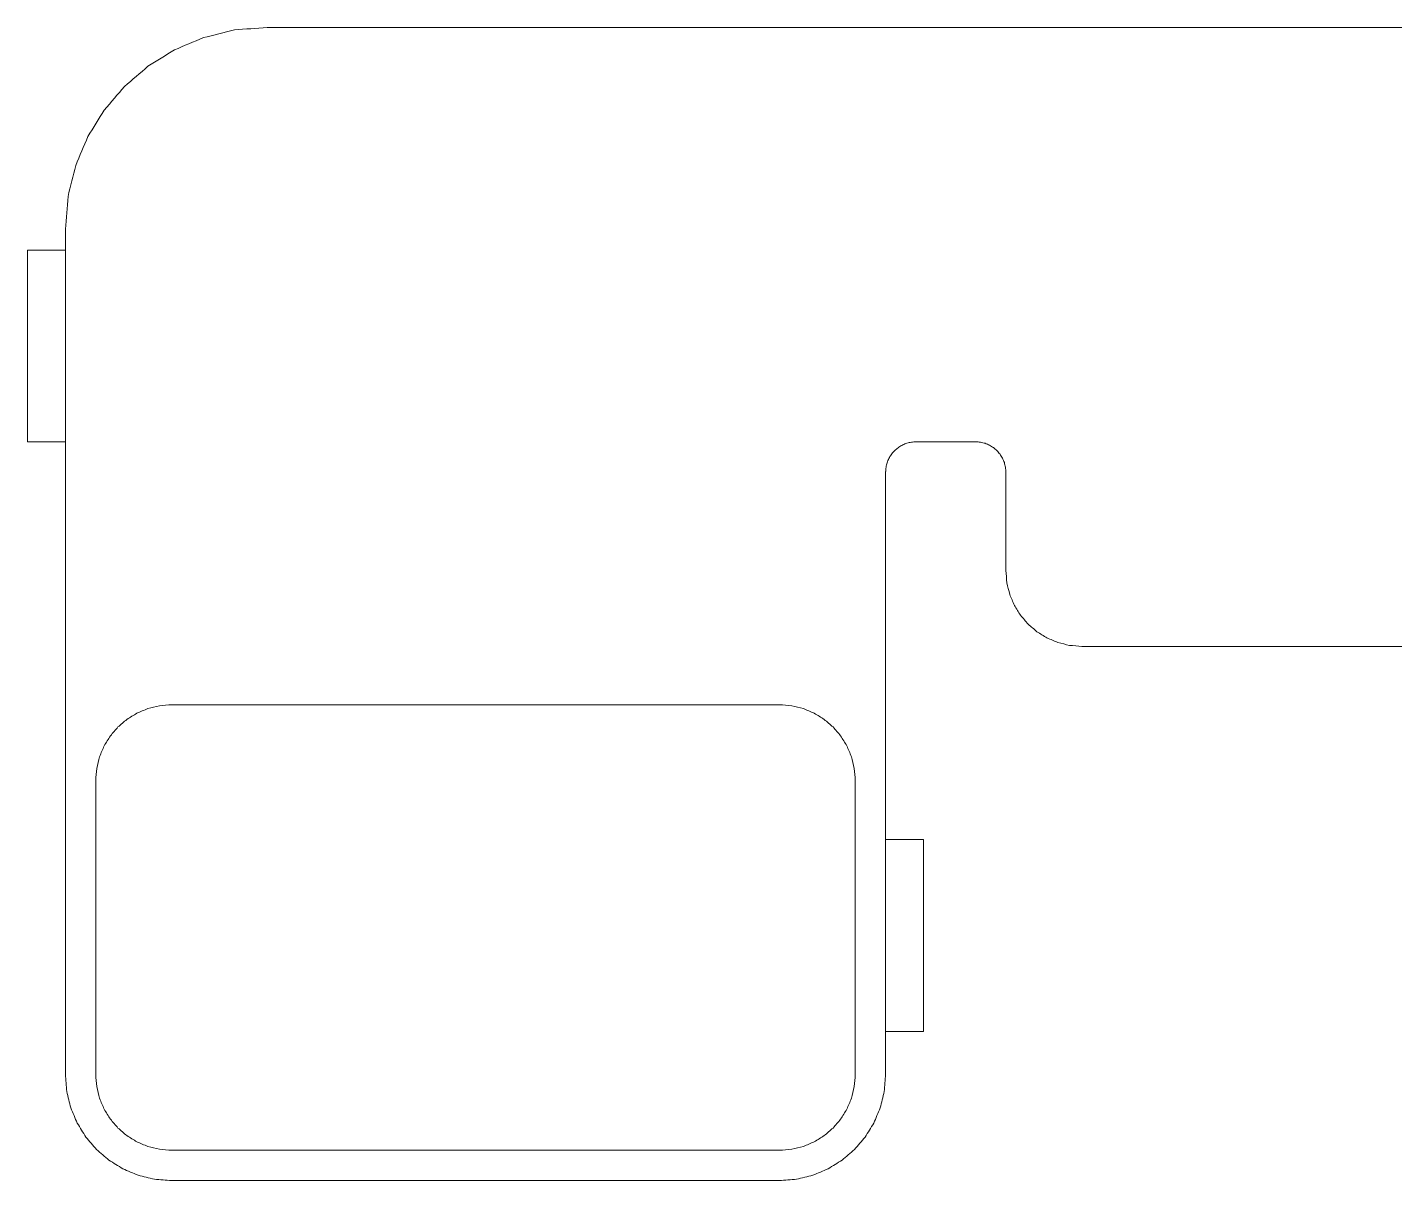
# Model space of a CAD drawing. Header units: millimetres. Extents: x 1863 to 2194, y 977 to 1295.
# Drawn here: x 2074.59 to 2083.59, y 1163.88 to 1171.47 of the extents above; entities that cross this region are included whole.
import ezdxf

# ---------------------------------------------------------------- set-up
doc = ezdxf.new("R2010")
doc.units = ezdxf.units.MM
doc.layers.add('2', color=7, linetype='Continuous', true_color=0xffffff)

msp = doc.modelspace()

# ---------------------------------------------------------------- linework, layer by layer
at = {"layer": '2', "color": 35, "linetype": 'Continuous', "lineweight": 18}
for p, q in [((2074.5934, 1170.0012), (2074.8438, 1170.0012)), ((2074.5934, 1168.7389), (2074.5934, 1170.0012)), ((2074.8438, 1168.7389), (2074.5934, 1168.7389)), ((2080.4934, 1166.1208), (2080.2434, 1166.1208)), ((2080.4934, 1164.8586), (2080.4934, 1166.1208)), ((2080.2434, 1164.8586), (2080.4934, 1164.8586))]:
    msp.add_line(p, q, dxfattribs=at)
for points, degree in [([(2075.7522, 1171.3992), (2075.6886, 1171.3723), (2075.6251, 1171.3455), (2075.5616, 1171.3186)], 3), ([(2075.9566, 1171.4496), (2075.8884, 1171.4328), (2075.8203, 1171.416), (2075.7522, 1171.3992)], 3), ([(2076.172, 1171.467), (2076.1002, 1171.4612), (2076.0284, 1171.4554), (2075.9566, 1171.4496)], 3), ([(2099.1614, 1171.467), (2076.172, 1171.467)], 1), ([(2075.5616, 1171.3186), (2075.5036, 1171.2826), (2075.4456, 1171.2466), (2075.3876, 1171.2105)], 3), ([(2075.3876, 1171.2105), (2075.336, 1171.1663), (2075.2844, 1171.122), (2075.2328, 1171.0777)], 3), ([(2075.2328, 1171.0777), (2075.1886, 1171.0261), (2075.1443, 1170.9745), (2075.1001, 1170.9228)], 3), ([(2075.1001, 1170.9228), (2075.0641, 1170.8648), (2075.0281, 1170.8068), (2074.9921, 1170.7487)], 3), ([(2074.9921, 1170.7487), (2074.9652, 1170.6851), (2074.9384, 1170.6216), (2074.9115, 1170.558)], 3), ([(2074.9115, 1170.558), (2074.8948, 1170.4899), (2074.878, 1170.4217), (2074.8612, 1170.3535)], 3), ([(2074.8612, 1170.3535), (2074.8554, 1170.2817), (2074.8496, 1170.2098), (2074.8438, 1170.138)], 3), ([(2074.8438, 1170.138), (2074.8438, 1164.5763)], 1), ([(2080.3082, 1168.6867), (2080.3158, 1168.6927), (2080.3235, 1168.6987), (2080.3311, 1168.7047)], 3), ([(2080.3311, 1168.7047), (2080.3395, 1168.7096), (2080.348, 1168.7145), (2080.3564, 1168.7194)], 3), ([(2080.3564, 1168.7194), (2080.3656, 1168.723), (2080.3747, 1168.7266), (2080.3839, 1168.7302)], 3), ([(2080.3839, 1168.7302), (2080.3936, 1168.7325), (2080.4033, 1168.7347), (2080.4131, 1168.737)], 3), ([(2080.4131, 1168.737), (2080.4233, 1168.7378), (2080.4334, 1168.7385), (2080.4436, 1168.7393)], 3), ([(2080.4436, 1168.7393), (2080.8359, 1168.7393)], 1), ([(2080.8359, 1168.7393), (2080.8467, 1168.7384), (2080.8574, 1168.7376), (2080.8682, 1168.7367)], 3), ([(2080.8682, 1168.7367), (2080.8784, 1168.7342), (2080.8886, 1168.7316), (2080.8988, 1168.7291)], 3), ([(2080.8988, 1168.7291), (2080.9083, 1168.7251), (2080.9178, 1168.721), (2080.9273, 1168.717)], 3), ([(2080.9273, 1168.717), (2080.936, 1168.7116), (2080.9447, 1168.7061), (2080.9534, 1168.7007)], 3), ([(2080.9534, 1168.7007), (2080.9612, 1168.694), (2080.9689, 1168.6874), (2080.9766, 1168.6807)], 3), ([(2080.2491, 1168.5866), (2080.2522, 1168.5961), (2080.2552, 1168.6056), (2080.2583, 1168.6151)], 3), ([(2080.2583, 1168.6151), (2080.2627, 1168.6239), (2080.2671, 1168.6327), (2080.2715, 1168.6415)], 3), ([(2080.2715, 1168.6415), (2080.277, 1168.6495), (2080.2826, 1168.6575), (2080.2882, 1168.6655)], 3), ([(2080.2882, 1168.6655), (2080.2949, 1168.6725), (2080.3016, 1168.6796), (2080.3082, 1168.6867)], 3), ([(2080.9766, 1168.6807), (2080.9833, 1168.673), (2080.9899, 1168.6652), (2080.9966, 1168.6574)], 3), ([(2080.9966, 1168.6574), (2081.002, 1168.6487), (2081.0074, 1168.64), (2081.0128, 1168.6312)], 3), ([(2081.0128, 1168.6312), (2081.0168, 1168.6217), (2081.0208, 1168.6121), (2081.0249, 1168.6025)], 3), ([(2081.0249, 1168.6025), (2081.0274, 1168.5923), (2081.0299, 1168.5821), (2081.0324, 1168.5718)], 3), ([(2080.2434, 1168.5369), (2080.2442, 1168.5564)], 1), ([(2080.2434, 1164.5763), (2080.2434, 1168.5369)], 1), ([(2080.2442, 1168.5564), (2080.2458, 1168.5664), (2080.2475, 1168.5765), (2080.2491, 1168.5866)], 3), ([(2081.0324, 1168.5718), (2081.0333, 1168.561), (2081.0342, 1168.5502), (2081.035, 1168.5394)], 3), ([(2081.035, 1168.5394), (2081.035, 1167.8923)], 1), ([(2081.035, 1167.8923), (2081.0372, 1167.8652), (2081.0394, 1167.8382), (2081.0416, 1167.8112)], 3), ([(2081.0416, 1167.8112), (2081.0479, 1167.7856), (2081.0542, 1167.7599), (2081.0605, 1167.7343)], 3), ([(2081.0605, 1167.7343), (2081.0707, 1167.7104), (2081.0808, 1167.6865), (2081.0909, 1167.6626)], 3), ([(2081.0909, 1167.6626), (2081.1044, 1167.6408), (2081.118, 1167.6189), (2081.1316, 1167.5971)], 3), ([(2081.1316, 1167.5971), (2081.1482, 1167.5777), (2081.1649, 1167.5583), (2081.1816, 1167.5389)], 3), ([(2081.1816, 1167.5389), (2081.201, 1167.5222), (2081.2204, 1167.5056), (2081.2398, 1167.4889)], 3), ([(2081.2398, 1167.4889), (2081.2617, 1167.4754), (2081.2835, 1167.4618), (2081.3054, 1167.4483)], 3), ([(2081.3054, 1167.4483), (2081.3293, 1167.4382), (2081.3532, 1167.4281), (2081.3771, 1167.418)], 3), ([(2081.3771, 1167.418), (2081.4028, 1167.4117), (2081.4284, 1167.4054), (2081.454, 1167.3991)], 3), ([(2081.454, 1167.3991), (2081.4811, 1167.3969), (2081.5081, 1167.3947), (2081.5351, 1167.3925)], 3), ([(2081.5351, 1167.3925), (2156.3145, 1167.3925)], 1), ([(2075.386, 1166.983), (2075.362, 1166.9729), (2075.3381, 1166.9628), (2075.3141, 1166.9527)], 3), ([(2075.4631, 1167.002), (2075.4374, 1166.9957), (2075.4117, 1166.9894), (2075.386, 1166.983)], 3), ([(2075.5444, 1167.0086), (2075.5173, 1167.0064), (2075.4902, 1167.0042), (2075.4631, 1167.002)], 3), ([(2079.5448, 1167.0086), (2075.5444, 1167.0086)], 1), ([(2079.6256, 1167.002), (2079.5986, 1167.0042), (2079.5717, 1167.0064), (2079.5448, 1167.0086)], 3), ([(2079.7023, 1166.983), (2079.6767, 1166.9894), (2079.6511, 1166.9957), (2079.6256, 1167.002)], 3), ([(2079.7738, 1166.9527), (2079.75, 1166.9628), (2079.7261, 1166.9729), (2079.7023, 1166.983)], 3), ([(2075.2485, 1166.912), (2075.229, 1166.8954), (2075.2096, 1166.8787), (2075.1901, 1166.8621)], 3), ([(2075.3141, 1166.9527), (2075.2922, 1166.9392), (2075.2703, 1166.9256), (2075.2485, 1166.912)], 3), ([(2079.8392, 1166.912), (2079.8174, 1166.9256), (2079.7956, 1166.9392), (2079.7738, 1166.9527)], 3), ([(2079.8974, 1166.8621), (2079.878, 1166.8787), (2079.8586, 1166.8954), (2079.8392, 1166.912)], 3), ([(2075.1401, 1166.8038), (2075.1265, 1166.7819), (2075.1129, 1166.7601), (2075.0994, 1166.7383)], 3), ([(2075.1901, 1166.8621), (2075.1734, 1166.8426), (2075.1567, 1166.8232), (2075.1401, 1166.8038)], 3), ([(2079.9474, 1166.8038), (2079.9307, 1166.8232), (2079.9141, 1166.8426), (2079.8974, 1166.8621)], 3), ([(2079.988, 1166.7383), (2079.9745, 1166.7601), (2079.9609, 1166.7819), (2079.9474, 1166.8038)], 3), ([(2075.0994, 1166.7383), (2075.0892, 1166.7144), (2075.0791, 1166.6905), (2075.069, 1166.6665)], 3), ([(2080.0184, 1166.6665), (2080.0083, 1166.6905), (2079.9981, 1166.7144), (2079.988, 1166.7383)], 3), ([(2075.069, 1166.6665), (2075.0627, 1166.6409), (2075.0564, 1166.6153), (2075.05, 1166.5896)], 3), ([(2080.0373, 1166.5896), (2080.031, 1166.6153), (2080.0247, 1166.6409), (2080.0184, 1166.6665)], 3), ([(2075.05, 1166.5896), (2075.0479, 1166.5626), (2075.0457, 1166.5356), (2075.0435, 1166.5086)], 3), ([(2080.0439, 1166.5086), (2080.0417, 1166.5356), (2080.0395, 1166.5626), (2080.0373, 1166.5896)], 3), ([(2075.0435, 1166.5086), (2075.0435, 1164.5762)], 1), ([(2080.0439, 1164.5762), (2080.0439, 1166.5086)], 1), ([(2074.8438, 1164.5763), (2074.8469, 1164.5385), (2074.8499, 1164.5006), (2074.853, 1164.4628)], 3), ([(2075.0435, 1164.5762), (2075.0457, 1164.5492), (2075.0479, 1164.5222), (2075.05, 1164.4952)], 3), ([(2080.0373, 1164.4952), (2080.0395, 1164.5222), (2080.0417, 1164.5492), (2080.0439, 1164.5762)], 3), ([(2080.2343, 1164.4628), (2080.2373, 1164.5006), (2080.2404, 1164.5385), (2080.2434, 1164.5763)], 3), ([(2074.853, 1164.4628), (2074.8618, 1164.4269), (2074.8707, 1164.391), (2074.8795, 1164.3551)], 3), ([(2075.05, 1164.4952), (2075.0564, 1164.4695), (2075.0627, 1164.4439), (2075.069, 1164.4182)], 3), ([(2080.0184, 1164.4182), (2080.0247, 1164.4439), (2080.031, 1164.4695), (2080.0373, 1164.4952)], 3), ([(2080.2077, 1164.3551), (2080.2166, 1164.391), (2080.2254, 1164.4269), (2080.2343, 1164.4628)], 3), ([(2075.069, 1164.4182), (2075.0791, 1164.3943), (2075.0892, 1164.3704), (2075.0994, 1164.3465)], 3), ([(2079.988, 1164.3465), (2079.9981, 1164.3704), (2080.0083, 1164.3943), (2080.0184, 1164.4182)], 3), ([(2074.8795, 1164.3551), (2074.8937, 1164.3216), (2074.9078, 1164.2881), (2074.922, 1164.2546)], 3), ([(2075.0994, 1164.3465), (2075.1129, 1164.3246), (2075.1265, 1164.3028), (2075.1401, 1164.2809)], 3), ([(2075.1401, 1164.2809), (2075.1567, 1164.2615), (2075.1734, 1164.2421), (2075.1901, 1164.2227)], 3), ([(2079.8974, 1164.2227), (2079.9141, 1164.2421), (2079.9307, 1164.2615), (2079.9474, 1164.2809)], 3), ([(2079.9474, 1164.2809), (2079.9609, 1164.3028), (2079.9745, 1164.3246), (2079.988, 1164.3465)], 3), ([(2080.1653, 1164.2546), (2080.1794, 1164.2881), (2080.1936, 1164.3216), (2080.2077, 1164.3551)], 3), ([(2074.922, 1164.2546), (2074.9409, 1164.224), (2074.9599, 1164.1935), (2074.9789, 1164.1629)], 3), ([(2075.1901, 1164.2227), (2075.2096, 1164.206), (2075.229, 1164.1893), (2075.2485, 1164.1727)], 3), ([(2079.8392, 1164.1727), (2079.8586, 1164.1893), (2079.878, 1164.206), (2079.8974, 1164.2227)], 3), ([(2080.1084, 1164.1629), (2080.1273, 1164.1935), (2080.1463, 1164.224), (2080.1653, 1164.2546)], 3), ([(2074.9789, 1164.1629), (2075.0022, 1164.1357), (2075.0255, 1164.1085), (2075.0488, 1164.0813)], 3), ([(2075.2485, 1164.1727), (2075.2703, 1164.1591), (2075.2922, 1164.1455), (2075.3141, 1164.132)], 3), ([(2075.3141, 1164.132), (2075.3381, 1164.1219), (2075.362, 1164.1118), (2075.386, 1164.1017)], 3), ([(2075.386, 1164.1017), (2075.4117, 1164.0953), (2075.4374, 1164.089), (2075.4631, 1164.0827)], 3), ([(2079.6256, 1164.0827), (2079.6511, 1164.089), (2079.6767, 1164.0953), (2079.7023, 1164.1017)], 3), ([(2079.7023, 1164.1017), (2079.7261, 1164.1118), (2079.75, 1164.1219), (2079.7738, 1164.132)], 3), ([(2079.7738, 1164.132), (2079.7956, 1164.1455), (2079.8174, 1164.1591), (2079.8392, 1164.1727)], 3), ([(2080.0384, 1164.0813), (2080.0617, 1164.1085), (2080.085, 1164.1357), (2080.1084, 1164.1629)], 3), ([(2075.0488, 1164.0813), (2075.0759, 1164.058), (2075.1031, 1164.0347), (2075.1303, 1164.0114)], 3), ([(2075.1303, 1164.0114), (2075.1608, 1163.9924), (2075.1914, 1163.9734), (2075.2219, 1163.9544)], 3), ([(2075.4631, 1164.0827), (2075.4902, 1164.0805), (2075.5173, 1164.0783), (2075.5444, 1164.0761)], 3), ([(2075.5444, 1164.0761), (2079.5448, 1164.0761)], 1), ([(2079.5448, 1164.0761), (2079.5717, 1164.0783), (2079.5986, 1164.0805), (2079.6256, 1164.0827)], 3), ([(2079.865, 1163.9544), (2079.8956, 1163.9734), (2079.9262, 1163.9924), (2079.9568, 1164.0114)], 3), ([(2079.9568, 1164.0114), (2079.984, 1164.0347), (2080.0112, 1164.058), (2080.0384, 1164.0813)], 3), ([(2075.2219, 1163.9544), (2075.2553, 1163.9403), (2075.2888, 1163.9262), (2075.3222, 1163.912)], 3), ([(2079.7645, 1163.912), (2079.798, 1163.9262), (2079.8315, 1163.9403), (2079.865, 1163.9544)], 3), ([(2075.3222, 1163.912), (2075.358, 1163.9032), (2075.3939, 1163.8943), (2075.4297, 1163.8855)], 3), ([(2075.4297, 1163.8855), (2075.4675, 1163.8824), (2075.5053, 1163.8794), (2075.5431, 1163.8763)], 3), ([(2075.5431, 1163.8763), (2079.5431, 1163.8763)], 1), ([(2079.5431, 1163.8763), (2079.581, 1163.8794), (2079.6189, 1163.8824), (2079.6568, 1163.8855)], 3), ([(2079.6568, 1163.8855), (2079.6927, 1163.8943), (2079.7286, 1163.9032), (2079.7645, 1163.912)], 3)]:
    msp.add_open_spline(points, degree=degree, dxfattribs=at)

doc.saveas('drawing.dxf')
